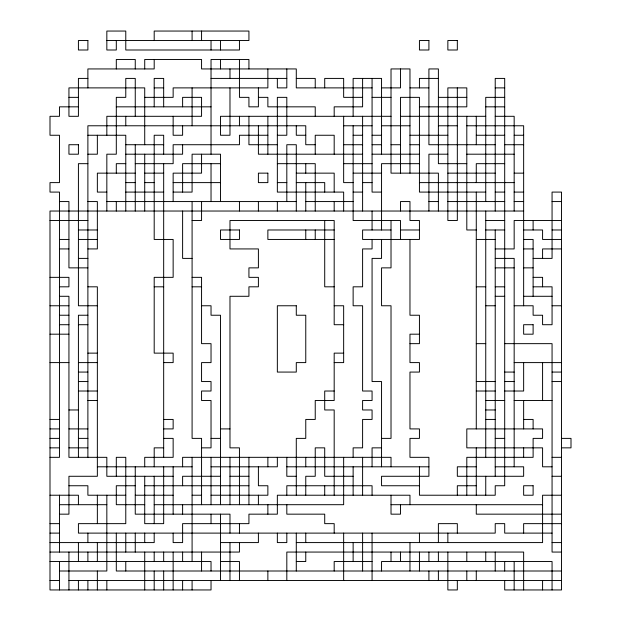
<?xml version="1.0" encoding="UTF-8"?>
<svg xmlns="http://www.w3.org/2000/svg" width="621" height="621" viewBox="0 0 621 621"><rect width="100%" height="100%" fill="white"/><g stroke="black" fill="none" stroke-linecap="round" stroke-linejoin="round"><path stroke-width="0.93" d="M106.835 40.52L248.928 40.52L248.928 31.05L154.194 31.05L154.194 40.52M87.887 78.417L78.417 78.417L78.417 116.306L68.939 116.306L68.939 87.887L144.724 87.887L144.724 144.724M211.031 78.417L286.817 78.417M296.287 78.417L315.235 78.417L315.235 87.887M438.387 78.417L419.439 78.417L419.439 87.887M154.194 87.887L163.672 87.887M372.072 87.887L296.287 87.887L296.287 68.939L201.561 68.939L201.561 59.469L144.724 59.469L144.724 68.939M381.55 87.887L400.491 87.887L400.491 68.939M409.969 87.887L428.909 87.887M495.224 87.887L504.694 87.887M68.939 97.357L78.417 97.357M144.724 97.357L173.143 97.357L173.143 87.887L267.868 87.887L267.868 68.939M258.398 97.357L267.868 97.357L267.868 106.835L315.235 106.835L315.235 116.306M362.602 97.357L343.654 97.357L343.654 78.417L324.713 78.417L324.713 87.887M372.072 97.357L391.02 97.357M438.387 97.357L466.806 97.357M504.694 97.357L485.746 97.357L485.746 201.561M78.417 106.835L59.469 106.835L59.469 116.306L49.998 116.306L49.998 135.254L59.469 135.254L59.469 182.613L49.998 182.613L49.998 192.091L59.469 192.091L59.469 457.328L49.998 457.328M116.306 106.835L211.031 106.835M419.439 106.835L466.806 106.835L466.806 87.887L447.857 87.887L447.857 220.509L457.328 220.509L457.328 87.887M485.746 106.835L504.694 106.835M391.02 116.306L220.509 116.306L220.509 135.254L229.98 135.254L229.98 87.887M400.491 116.306L485.746 116.306M495.224 116.306L514.165 116.306L514.165 211.031M343.654 125.776L372.072 125.776M381.55 125.776L409.969 125.776M438.387 125.776L457.328 125.776M466.806 125.776L523.643 125.776L523.643 305.765M87.887 135.254L125.776 135.254L125.776 211.031M267.868 135.254L239.45 135.254L239.45 144.724L173.143 144.724L173.143 163.672L135.254 163.672M277.346 135.254L286.817 135.254L286.817 97.357L277.346 97.357L277.346 192.091L343.654 192.091L343.654 211.031M305.765 135.254L296.287 135.254L296.287 125.776M353.132 135.254L362.602 135.254M372.072 135.254L381.55 135.254M409.969 135.254L447.857 135.254M476.276 135.254L504.694 135.254M514.165 135.254L523.643 135.254M125.776 144.724L163.672 144.724M277.346 144.724L248.928 144.724L248.928 116.306M315.235 144.724L305.765 144.724L305.765 125.776L87.887 125.776L87.887 457.328M343.654 144.724L362.602 144.724M372.072 144.724L381.55 144.724M391.02 144.724L400.491 144.724M409.969 144.724L419.439 144.724M495.224 144.724L428.909 144.724L428.909 68.939L438.387 68.939L438.387 163.672L466.806 163.672M504.694 144.724L523.643 144.724M87.887 154.194L97.357 154.194L97.357 135.254M125.776 154.194L182.613 154.194L182.613 144.724M362.602 154.194L258.398 154.194L258.398 125.776M372.072 154.194L419.439 154.194M447.857 154.194L428.909 154.194L428.909 211.031M466.806 154.194L514.165 154.194M87.887 163.672L78.417 163.672L78.417 305.765L97.357 305.765M125.776 163.672L116.306 163.672L116.306 173.143M220.509 163.672L182.613 163.672L182.613 192.091M277.346 163.672L315.235 163.672L315.235 211.031M343.654 163.672L372.072 163.672M419.439 163.672L381.55 163.672L381.55 229.98M504.694 163.672L476.276 163.672L476.276 182.613M135.254 173.143L97.357 173.143L97.357 192.091L106.835 192.091M144.724 173.143L163.672 173.143M296.287 173.143L334.183 173.143L334.183 192.091M353.132 173.143L381.55 173.143M447.857 173.143L495.224 173.143M514.165 173.143L523.643 173.143M125.776 182.613L135.254 182.613M144.724 182.613L154.194 182.613M173.143 182.613L220.509 182.613M277.346 182.613L286.817 182.613M296.287 182.613L324.713 182.613L324.713 192.091M353.132 182.613L343.654 182.613L343.654 116.306M362.602 182.613L372.072 182.613M419.439 182.613L514.165 182.613M125.776 192.091L163.672 192.091M173.143 192.091L192.091 192.091L192.091 154.194L220.509 154.194L220.509 201.561M353.132 192.091L362.602 192.091M381.55 192.091L372.072 192.091L372.072 78.417M485.746 192.091L419.439 192.091L419.439 97.357L400.491 97.357L400.491 173.143M495.224 192.091L504.694 192.091M514.165 192.091L523.643 192.091M59.469 201.561L68.939 201.561L68.939 267.868L87.887 267.868M87.887 201.561L97.357 201.561L97.357 248.928L87.887 248.928M106.835 201.561L296.287 201.561M305.765 201.561L353.132 201.561M428.909 201.561L438.387 201.561M447.857 201.561L504.694 201.561M514.165 201.561L523.643 201.561M552.061 201.561L561.531 201.561M523.643 211.031L49.998 211.031L49.998 589.95L211.031 589.95L211.031 580.48M49.998 220.509L87.887 220.509M192.091 220.509L201.561 220.509L201.561 201.561M485.746 220.509L504.694 220.509M561.531 220.509L514.165 220.509L514.165 248.928L495.224 248.928M78.417 229.98L97.357 229.98M334.183 229.98L267.868 229.98L267.868 239.45L334.183 239.45M391.02 229.98L362.602 229.98L362.602 239.45L419.439 239.45L419.439 220.509L409.969 220.509L409.969 201.561L400.491 201.561L400.491 211.031M400.491 229.98L419.439 229.98M476.276 229.98L466.806 229.98L466.806 116.306M485.746 229.98L504.694 229.98M523.643 229.98L542.583 229.98L542.583 239.45L561.531 239.45M552.061 229.98L561.531 229.98M59.469 239.45L68.939 239.45M78.417 239.45L97.357 239.45M476.276 239.45L495.224 239.45M523.643 239.45L533.113 239.45L533.113 296.287M59.469 248.928L68.939 248.928M523.643 248.928L533.113 248.928M561.531 248.928L542.583 248.928L542.583 258.398M78.417 258.398L87.887 258.398M192.091 258.398L182.613 258.398L182.613 211.031M495.224 258.398L514.165 258.398L514.165 466.806M533.113 258.398L552.061 258.398L552.061 192.091L561.531 192.091L561.531 589.95L504.694 589.95L504.694 580.48M495.224 267.868L514.165 267.868M523.643 267.868L533.113 267.868M49.998 277.346L68.939 277.346L68.939 286.817L59.469 286.817M192.091 277.346L201.561 277.346L201.561 343.654L211.031 343.654L211.031 362.602L201.561 362.602L201.561 381.55L211.031 381.55L211.031 391.02L201.561 391.02L201.561 400.491L211.031 400.491L211.031 447.857L201.561 447.857M533.113 277.346L542.583 277.346L542.583 286.817M87.887 286.817L97.357 286.817L97.357 476.276L68.939 476.276L68.939 514.165L59.469 514.165M154.194 286.817L163.672 286.817M192.091 286.817L201.561 286.817M334.183 286.817L324.713 286.817L324.713 220.509M476.276 286.817L485.746 286.817M495.224 286.817L504.694 286.817M533.113 286.817L552.061 286.817L552.061 324.713L542.583 324.713L542.583 315.235L533.113 315.235L533.113 305.765L514.165 305.765M59.469 296.287L68.939 296.287L68.939 457.328L106.835 457.328L106.835 476.276L173.143 476.276M495.224 296.287L504.694 296.287M523.643 296.287L552.061 296.287M49.998 305.765L68.939 305.765M201.561 305.765L211.031 305.765L211.031 315.235L220.509 315.235L220.509 504.694M334.183 305.765L343.654 305.765L343.654 362.602L334.183 362.602M485.746 305.765L495.224 305.765M552.061 305.765L561.531 305.765M59.469 315.235L68.939 315.235M87.887 315.235L78.417 315.235L78.417 457.328M59.469 324.713L68.939 324.713M78.417 324.713L87.887 324.713M343.654 324.713L334.183 324.713L334.183 220.509L229.98 220.509L229.98 248.928L258.398 248.928L258.398 267.868L248.928 267.868L248.928 277.346L258.398 277.346L258.398 286.817L248.928 286.817L248.928 296.287L229.98 296.287L229.98 447.857L239.45 447.857L239.45 504.694M49.998 334.183L68.939 334.183M419.439 334.183L409.969 334.183L409.969 362.602L419.439 362.602L419.439 372.072L409.969 372.072L409.969 428.909L419.439 428.909L419.439 438.387L409.969 438.387L409.969 457.328L428.909 457.328L428.909 476.276L381.55 476.276L381.55 485.746L419.439 485.746M409.969 343.654L419.439 343.654L419.439 315.235L409.969 315.235L409.969 239.45M476.276 343.654L485.746 343.654M504.694 343.654L552.061 343.654L552.061 552.061L561.531 552.061M87.887 353.132L97.357 353.132M343.654 353.132L334.183 353.132L334.183 400.491L315.235 400.491L315.235 419.439L305.765 419.439L305.765 438.387L296.287 438.387L296.287 495.224M49.998 362.602L68.939 362.602M78.417 362.602L97.357 362.602M163.672 362.602L173.143 362.602L173.143 353.132L154.194 353.132L154.194 277.346L173.143 277.346L173.143 239.45L154.194 239.45L154.194 135.254L163.672 135.254L163.672 154.194M514.165 362.602L561.531 362.602M78.417 372.072L87.887 372.072M504.694 372.072L514.165 372.072M552.061 372.072L561.531 372.072M78.417 381.55L87.887 381.55M476.276 381.55L495.224 381.55M504.694 381.55L514.165 381.55M552.061 381.55L561.531 381.55M78.417 391.02L97.357 391.02M334.183 391.02L324.713 391.02L324.713 409.969L334.183 409.969L334.183 495.224M476.276 391.02L495.224 391.02M504.694 391.02L523.643 391.02L523.643 362.602M87.887 400.491L97.357 400.491M485.746 400.491L504.694 400.491M514.165 400.491L552.061 400.491M68.939 409.969L78.417 409.969M485.746 409.969L495.224 409.969M49.998 419.439L59.469 419.439M163.672 419.439L173.143 419.439L173.143 428.909L163.672 428.909M485.746 419.439L495.224 419.439M523.643 419.439L533.113 419.439L533.113 428.909M49.998 428.909L59.469 428.909M68.939 428.909L87.887 428.909M220.509 428.909L229.98 428.909M49.998 438.387L59.469 438.387M78.417 438.387L87.887 438.387M163.672 438.387L173.143 438.387L173.143 457.328L144.724 457.328L144.724 466.806M211.031 438.387L220.509 438.387M381.55 438.387L391.02 438.387L391.02 305.765L381.55 305.765L381.55 267.868L391.02 267.868L391.02 220.509M495.224 438.387L504.694 438.387M561.531 438.387L571.002 438.387L571.002 447.857L561.531 447.857M49.998 447.857L59.469 447.857M68.939 447.857L87.887 447.857M163.672 447.857L154.194 447.857L154.194 466.806M381.55 447.857L372.072 447.857L372.072 466.806M552.061 457.328L561.531 457.328M97.357 466.806L192.091 466.806M211.031 466.806L277.346 466.806L277.346 457.328M286.817 466.806L428.909 466.806M476.276 466.806L457.328 466.806L457.328 476.276L523.643 476.276L523.643 466.806L495.224 466.806M552.061 466.806L542.583 466.806L542.583 447.857L466.806 447.857L466.806 428.909L542.583 428.909L542.583 438.387L533.113 438.387L533.113 457.328L466.806 457.328L466.806 495.224M220.509 476.276L182.613 476.276L182.613 485.746M229.98 476.276L248.928 476.276M296.287 476.276L286.817 476.276L286.817 457.328M353.132 476.276L324.713 476.276L324.713 447.857L315.235 447.857L315.235 476.276L305.765 476.276L305.765 495.224M552.061 476.276L561.531 476.276M68.939 485.746L87.887 485.746L87.887 495.224L125.776 495.224M135.254 485.746L116.306 485.746L116.306 504.694L144.724 504.694M144.724 485.746L248.928 485.746M476.276 485.746L457.328 485.746L457.328 495.224M49.998 495.224L78.417 495.224L78.417 504.694M135.254 495.224L173.143 495.224M192.091 495.224L201.561 495.224M211.031 495.224L267.868 495.224L267.868 485.746L258.398 485.746L258.398 466.806M561.531 495.224L542.583 495.224L542.583 542.583L296.287 542.583M59.469 504.694L106.835 504.694M154.194 504.694L343.654 504.694L343.654 457.328M391.02 504.694L542.583 504.694M561.531 514.165L476.276 514.165L476.276 504.694M49.998 523.643L59.469 523.643M561.531 523.643L523.643 523.643L523.643 533.113M49.998 533.113L59.469 533.113M552.061 533.113L504.694 533.113L504.694 523.643L495.224 523.643L495.224 533.113L78.417 533.113L78.417 523.643L125.776 523.643L125.776 457.328L116.306 457.328L116.306 476.276M49.998 542.583L154.194 542.583L154.194 533.113M220.509 542.583L258.398 542.583L258.398 533.113M552.061 542.583L561.531 542.583M49.998 552.061L239.45 552.061L239.45 542.583M49.998 561.531L211.031 561.531L211.031 571.002M220.509 561.531L239.45 561.531L239.45 580.48M296.287 561.531L305.765 561.531L305.765 552.061M372.072 561.531L334.183 561.531L334.183 571.002M59.469 571.002L106.835 571.002L106.835 495.224M561.531 571.002L116.306 571.002L116.306 533.113M49.998 580.48L59.469 580.48M68.939 580.48L561.531 580.48M552.061 589.95L552.061 561.531L381.55 561.531L381.55 571.002M542.583 362.602L542.583 400.491M542.583 580.48L542.583 589.95M533.113 220.509L533.113 229.98M523.643 400.491L523.643 428.909M523.643 447.857L523.643 457.328M523.643 589.95L523.643 552.061L286.817 552.061L286.817 580.48M514.165 561.531L514.165 589.95M504.694 561.531L504.694 571.002M495.224 211.031L495.224 78.417L504.694 78.417L504.694 485.746L495.224 485.746L495.224 495.224L419.439 495.224L419.439 466.806M495.224 229.98L495.224 476.276M495.224 552.061L495.224 571.002M485.746 211.031L485.746 457.328M485.746 476.276L485.746 495.224M485.746 552.061L485.746 561.531M476.276 116.306L476.276 144.724M476.276 192.091L476.276 428.909M476.276 447.857L476.276 495.224M476.276 571.002L476.276 580.48M466.806 552.061L466.806 561.531M466.806 571.002L466.806 580.48M457.328 533.113L457.328 523.643L438.387 523.643L438.387 542.583M457.328 580.48L457.328 589.95L447.857 589.95L447.857 552.061M447.857 533.113L447.857 542.583M438.387 211.031L438.387 173.143L391.02 173.143L391.02 68.939L409.969 68.939L409.969 173.143M438.387 552.061L438.387 561.531M438.387 571.002L438.387 580.48M428.909 552.061L428.909 561.531M428.909 571.002L428.909 580.48M419.439 533.113L419.439 542.583M419.439 552.061L419.439 571.002M409.969 504.694L409.969 495.224L277.346 495.224L277.346 514.165L248.928 514.165L248.928 523.643L182.613 523.643L182.613 542.583L173.143 542.583L173.143 533.113M409.969 542.583L409.969 571.002M400.491 239.45L400.491 220.509L353.132 220.509L353.132 125.776M400.491 504.694L400.491 514.165L391.02 514.165L391.02 495.224M400.491 552.061L400.491 561.531M391.02 466.806L391.02 457.328L182.613 457.328L182.613 466.806M391.02 552.061L391.02 561.531M381.55 154.194L381.55 78.417L353.132 78.417L353.132 116.306M381.55 239.45L381.55 258.398L372.072 258.398L372.072 381.55L381.55 381.55L381.55 466.806M372.072 211.031L372.072 229.98M372.072 239.45L372.072 248.928L362.602 248.928L362.602 286.817L353.132 286.817L353.132 305.765L362.602 305.765L362.602 391.02L372.072 391.02L372.072 400.491L362.602 400.491L362.602 409.969L372.072 409.969L372.072 419.439L362.602 419.439L362.602 447.857L353.132 447.857L353.132 457.328M372.072 495.224L372.072 485.746L286.817 485.746L286.817 495.224M372.072 533.113L372.072 580.48M362.602 78.417L362.602 106.835L334.183 106.835L334.183 116.306M362.602 116.306L362.602 211.031M362.602 457.328L362.602 495.224M362.602 533.113L362.602 571.002M353.132 466.806L353.132 495.224M353.132 542.583L353.132 561.531M343.654 533.113L343.654 580.48M334.183 154.194L334.183 135.254L315.235 135.254L315.235 154.194M334.183 201.561L334.183 211.031M334.183 533.113L334.183 523.643L324.713 523.643L324.713 514.165L286.817 514.165L286.817 504.694M324.713 485.746L324.713 495.224M315.235 229.98L315.235 239.45M305.765 163.672L305.765 173.143M305.765 182.613L305.765 211.031M305.765 229.98L305.765 239.45M305.765 457.328L305.765 466.806M305.765 533.113L305.765 542.583M296.287 211.031L296.287 144.724L286.817 144.724L286.817 201.561M296.287 533.113L296.287 571.002M286.817 68.939L286.817 87.887L277.346 87.887L277.346 78.417M286.817 533.113L286.817 542.583L277.346 542.583L277.346 533.113M277.346 201.561L277.346 211.031M267.868 116.306L267.868 154.194M267.868 457.328L267.868 466.806M267.868 504.694L267.868 514.165M267.868 571.002L267.868 580.48M258.398 87.887L258.398 106.835L248.928 106.835L248.928 97.357L239.45 97.357L239.45 59.469M258.398 201.561L258.398 211.031M258.398 495.224L258.398 504.694M248.928 68.939L248.928 59.469L211.031 59.469L211.031 154.194M248.928 457.328L248.928 504.694M239.45 40.52L239.45 49.998L125.776 49.998L125.776 31.05L106.835 31.05L106.835 49.998L116.306 49.998L116.306 40.52M239.45 116.306L239.45 125.776M239.45 201.561L239.45 211.031M239.45 523.643L239.45 533.113M229.98 68.939L229.98 78.417M229.98 457.328L229.98 504.694M229.98 533.113L229.98 514.165L135.254 514.165L135.254 466.806M229.98 542.583L229.98 580.48M220.509 40.52L220.509 49.998M220.509 59.469L220.509 68.939M220.509 514.165L220.509 580.48M211.031 40.52L211.031 49.998M211.031 163.672L211.031 201.561M211.031 457.328L211.031 504.694M211.031 514.165L211.031 523.643M201.561 31.05L201.561 40.52M201.561 154.194L201.561 173.143L173.143 173.143L173.143 201.561M201.561 504.694L201.561 438.387L192.091 438.387L192.091 201.561M201.561 552.061L201.561 571.002M192.091 31.05L192.091 40.52M192.091 87.887L192.091 125.776M192.091 457.328L192.091 561.531M192.091 580.48L192.091 589.95M182.613 106.835L182.613 97.357L201.561 97.357L201.561 116.306L106.835 116.306L106.835 135.254M182.613 125.776L182.613 135.254L173.143 135.254L173.143 116.306M182.613 504.694L182.613 514.165M182.613 552.061L182.613 561.531M182.613 580.48L182.613 589.95M173.143 466.806L173.143 514.165M173.143 552.061L173.143 589.95M163.672 106.835L163.672 78.417L154.194 78.417L154.194 106.835M163.672 163.672L163.672 457.328M163.672 466.806L163.672 523.643L144.724 523.643L144.724 476.276M163.672 552.061L163.672 561.531M163.672 571.002L163.672 589.95M154.194 59.469L154.194 68.939L87.887 68.939L87.887 87.887M154.194 476.276L154.194 523.643M154.194 552.061L154.194 561.531M154.194 571.002L154.194 589.95M144.724 154.194L144.724 211.031M144.724 533.113L144.724 542.583M144.724 552.061L144.724 589.95M135.254 68.939L135.254 59.469L116.306 59.469L116.306 68.939M135.254 116.306L135.254 78.417L125.776 78.417L125.776 97.357L116.306 97.357L116.306 154.194L106.835 154.194L106.835 211.031M135.254 144.724L135.254 211.031M135.254 533.113L135.254 552.061M125.776 116.306L125.776 125.776M125.776 533.113L125.776 552.061M125.776 561.531L125.776 571.002M116.306 201.561L116.306 211.031M106.835 580.48L106.835 589.95M97.357 495.224L97.357 523.643M97.357 542.583L97.357 561.531M97.357 571.002L97.357 589.95M87.887 533.113L87.887 542.583M87.887 552.061L87.887 561.531M87.887 580.48L87.887 589.95M78.417 542.583L78.417 561.531M78.417 580.48L78.417 589.95M68.939 552.061L68.939 589.95M59.469 495.224L59.469 552.061M59.469 561.531L59.469 589.95M87.887 40.52L78.417 40.52L78.417 49.998L87.887 49.998L87.887 40.52M428.909 40.52L419.439 40.52L419.439 49.998L428.909 49.998L428.909 40.52M457.328 40.52L447.857 40.52L447.857 49.998L457.328 49.998L457.328 40.52M78.417 144.724L68.939 144.724L68.939 154.194L78.417 154.194L78.417 144.724M267.868 173.143L258.398 173.143L258.398 182.613L267.868 182.613L267.868 173.143M239.45 229.98L220.509 229.98L220.509 239.45L239.45 239.45L239.45 229.98M296.287 305.765L277.346 305.765L277.346 372.072L296.287 372.072L296.287 362.602L305.765 362.602L305.765 315.235L296.287 315.235L296.287 305.765M533.113 324.713L523.643 324.713L523.643 334.183L533.113 334.183L533.113 324.713M533.113 485.746L523.643 485.746L523.643 495.224L533.113 495.224L533.113 485.746"/></g></svg>
